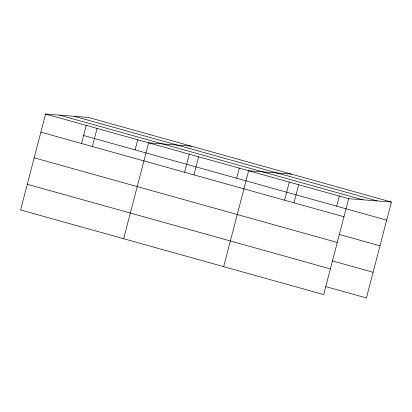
<?xml version="1.0" encoding="UTF-8"?>
<svg xmlns="http://www.w3.org/2000/svg" width="412" height="412" viewBox="0 0 412 412"><rect width="100%" height="100%" fill="white"/><g stroke="black" fill="none" stroke-linecap="round" stroke-linejoin="round"><path stroke-width="0.62" d="M391.4 202.045L88.312 117.41L45.583 114.047L20.6 209.955L323.688 294.59L348.67 198.682L391.4 202.045L366.417 297.953L325.671 286.572M81.53 143.453L86.268 125.253M92.391 146.528L97.108 128.436M135.126 149.891L137.793 139.637M123.651 238.728L148.629 142.825L191.364 146.188M184.581 172.226L189.319 154.026M193.928 174.884L198.641 156.792M236.658 178.247L239.331 167.993M223.67 266.657L248.652 170.753L291.382 174.116M284.599 200.16L289.337 181.96M293.947 202.812L298.659 184.72M336.676 206.175L339.349 195.921M74.212 116.302L377.299 200.938M59.683 115.159L362.771 199.794M45.583 114.047L348.67 198.682M83.6 135.502L386.688 220.142M40.87 132.139L343.958 216.779M339.251 234.438L379.998 245.82M34.181 157.817L337.268 242.457M332.36 260.894L373.107 272.275M27.29 184.277L330.378 268.912"/></g></svg>
